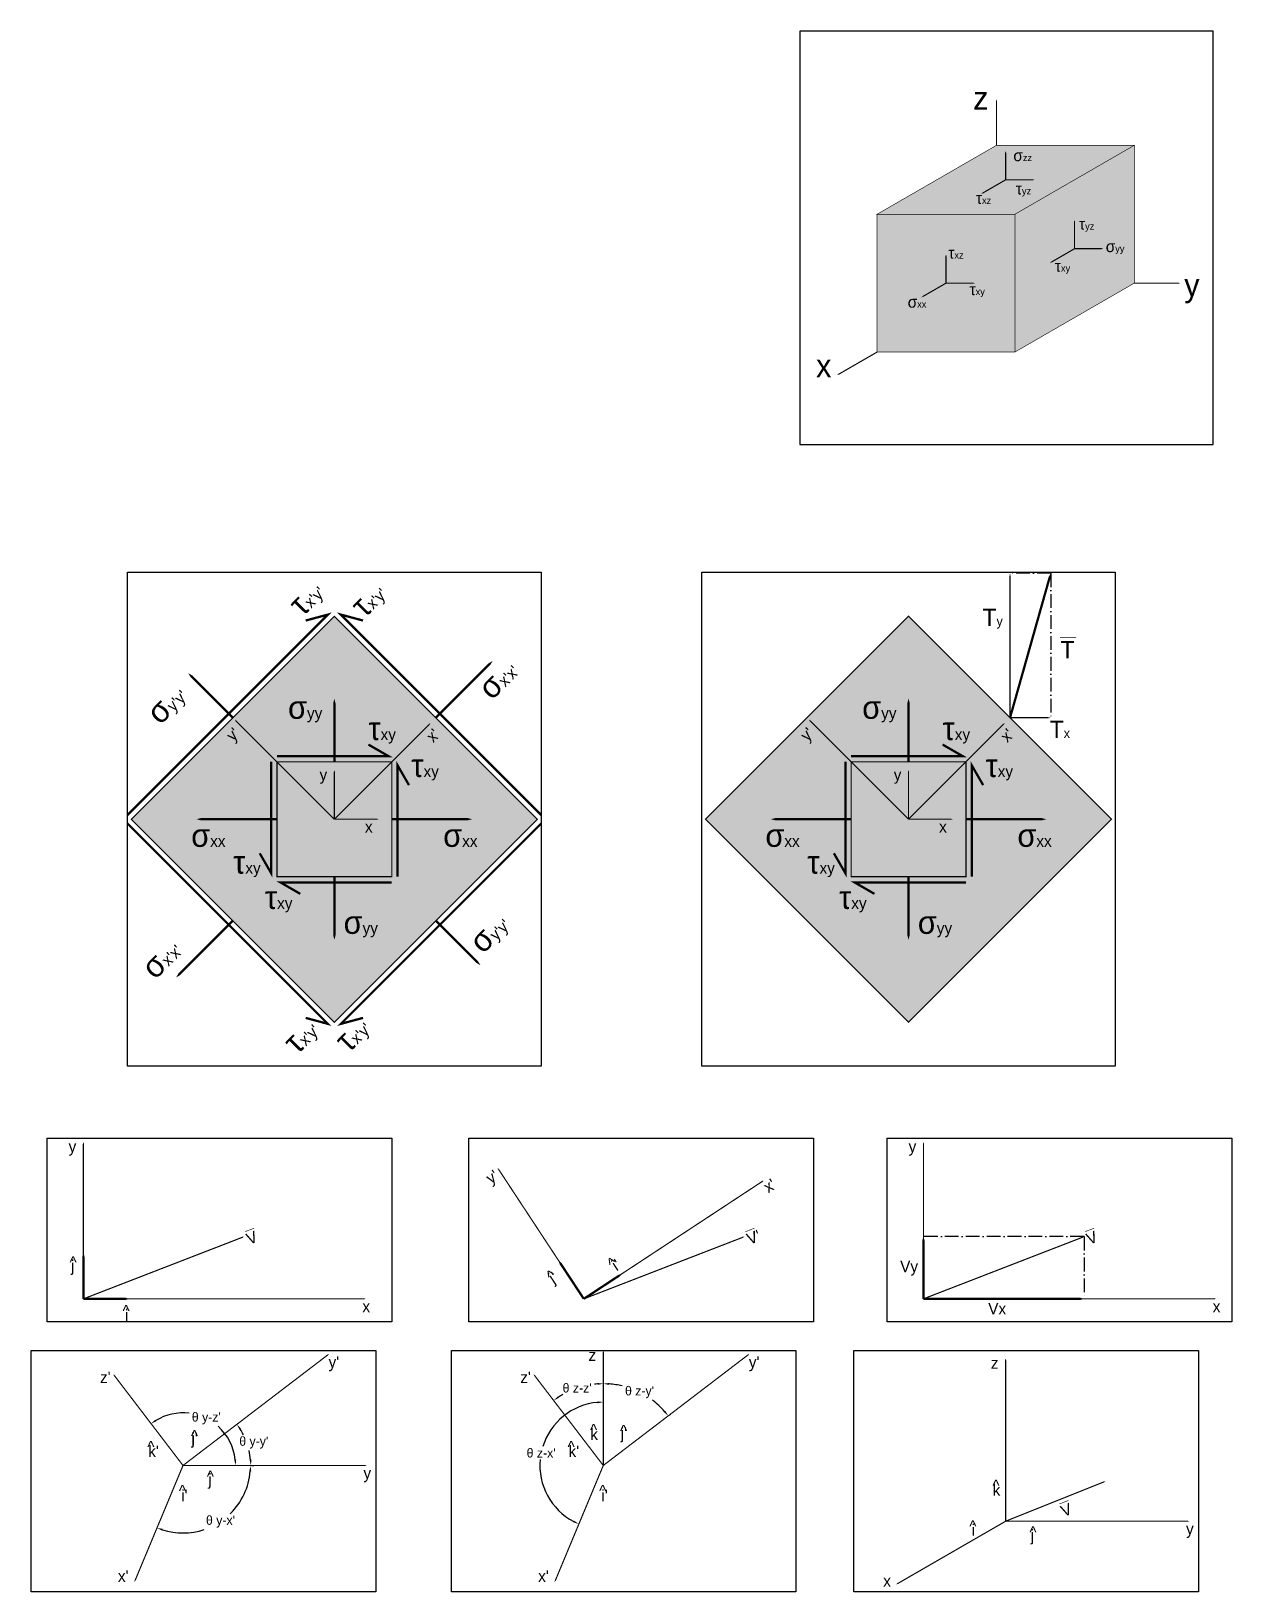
# Model space of a CAD drawing. Header units: millimetres. Extents: x 568 to 2664, y 62 to 1143.
# Drawn here: x 942 to 1465, y 63 to 743 of the extents above; entities that cross this region are included whole.
import ezdxf

# ---------------------------------------------------------------- set-up
doc = ezdxf.new("R2010")
doc.units = ezdxf.units.MM
doc.header["$LTSCALE"] = 0.5
doc.linetypes.add('ACAD_ISO10W100', pattern=[18, 12, -3, 0, -3])
doc.layers.add('t3', color=1, linetype='Continuous', plot=False)
doc.styles.add('ComciSans', font='comic.ttf')
doc.styles.get("Standard").update_dxf_attribs({"font": 'arial.ttf'})
doc.styles.add('SímbolosJuan', font='symbol.ttf')
doc.dimstyles.new('ISO-25', dxfattribs={"dimtxt": 2.5, "dimasz": 2.5, "dimexe": 1.25, "dimexo": 0.625, "dimtad": 1, "dimtih": 1, "dimtoh": 1, "dimtxsty": 'Standard', "dimcen": 2.5, "dimadec": 0, "dimazin": 0, "dimtfac": 1, "dimtmove": 0, "dimatfit": 3, "dimfxl": 1, "dimarcsym": 0})

# ---------------------------------------------------------------- blocks, each defined once
blk = doc.blocks.new('*D9')
at = {"color": 0, "lineweight": -2, "transparency": 16777216}
for start, end in [(314.40572, 355.12502), (252.24716, 288.23616)]:
    blk.add_arc((1008.38, 118.06), 29.39, start, end, dxfattribs=at)
at = {"color": 0, "transparency": 16777216}
for points in [[(1037.25, 115.58), (1038.09, 115.55), (1037.78, 118.06)], [(999.28, 89.68), (999.57, 90.46), (997.08, 90.93)]]:
    blk.add_solid(points, dxfattribs=at)
at = {"layer": 'Defpoints', "color": 0, "transparency": 16777216}
for p in [(1008.38, 118.06), (1008.38, 118.06), (1083.38, 118.06), (997.08, 90.93), (1015.95, 89.66)]:
    blk.add_point(p, dxfattribs=at)
at = {"color": 0, "transparency": 16777216, "insert": (1024.69, 93.61), "char_height": 2, "attachment_point": 5}
blk.add_mtext("{\\fSymbol|b0|i0|c2|p18;\\H2x;q \\fComic Sans MS|b0|i0|c0|p66;y-x'}", dxfattribs=at)
blk = doc.blocks.new('*D10')
at = {"color": 0, "lineweight": -2, "transparency": 16777216}
for p, q in [((1032.34, 136.36), (1032.83, 136.74)), ((1038.4, 118.06), (1039.15, 118.06))]:
    blk.add_line(p, q, dxfattribs=at)
for start, end in [(27.02714, 32.51749), (4.85469, 12.7102)]:
    blk.add_arc((1008.38, 118.06), 29.51, start, end, dxfattribs=at)
at = {"color": 0, "transparency": 16777216}
for points in [[(1032.93, 133.69), (1033.61, 134.17), (1031.84, 135.98)], [(1038.21, 120.58), (1037.38, 120.54), (1037.9, 118.06)]]:
    blk.add_solid(points, dxfattribs=at)
at = {"layer": 'Defpoints', "color": 0, "transparency": 16777216}
for p in [(1031.84, 135.98), (1035.15, 130.5), (1008.38, 118.06), (1037.78, 118.06)]:
    blk.add_point(p, dxfattribs=at)
at = {"color": 0, "transparency": 16777216, "insert": (1039.18, 128.02), "char_height": 2, "attachment_point": 5}
blk.add_mtext("{\\fSymbol|b0|i0|c2|p18;\\H2x;q \\fComic Sans MS|b0|i0|c0|p66;y-y'}", dxfattribs=at)
blk = doc.blocks.new('*D11')
at = {"color": 0, "lineweight": -2, "transparency": 16777216}
for start, end in [(83.36772, 121.10884), (6.26333, 48.17684)]:
    blk.add_arc((1008.38, 118.06), 22.88, start, end, dxfattribs=at)
at = {"color": 0, "transparency": 16777216}
for points in [[(996.8, 137.31), (996.33, 138), (994.5, 136.25)], [(1031.54, 120.58), (1030.71, 120.54), (1031.27, 118.06)]]:
    blk.add_solid(points, dxfattribs=at)
at = {"layer": 'Defpoints', "color": 0, "transparency": 16777216}
for p in [(994.5, 136.25), (1025.27, 133.51), (1008.38, 118.06), (1008.38, 118.06), (1035.92, 118.06)]:
    blk.add_point(p, dxfattribs=at)
at = {"color": 0, "transparency": 16777216, "insert": (1018.53, 138.57), "char_height": 2, "attachment_point": 5}
blk.add_mtext("{\\fSymbol|b0|i0|c2|p18;\\H2x;q \\fComic Sans MS|b0|i0|c0|p66;y-z'}", dxfattribs=at)
blk = doc.blocks.new('*D12')
at = {"color": 0, "lineweight": -2, "transparency": 16777216}
for start, end in [(94.02479, 96.21822), (119.63416, 123.34739)]:
    blk.add_arc((1191.37, 118.06), 35.6, start, end, dxfattribs=at)
at = {"color": 0, "transparency": 16777216}
for points in [[(1188.85, 153.99), (1188.88, 153.16), (1191.37, 153.66)], [(1172.04, 147.46), (1171.56, 148.14), (1169.76, 146.35)]]:
    blk.add_solid(points, dxfattribs=at)
at = {"layer": 'Defpoints', "color": 0, "transparency": 16777216}
for p in [(1183.69, 152.82), (1191.37, 153.66), (1169.76, 146.35), (1191.37, 118.06), (1191.37, 118.06)]:
    blk.add_point(p, dxfattribs=at)
at = {"color": 0, "transparency": 16777216, "insert": (1179.96, 151.78), "char_height": 2, "attachment_point": 5}
blk.add_mtext("{\\fSymbol|b0|i0|c2|p18;\\H2x;q \\fComic Sans MS|b0|i0|c0|p66;z-z'}", dxfattribs=at)
blk = doc.blocks.new('*D13')
at = {"color": 0, "lineweight": -2, "transparency": 16777216}
for p, q in [((1191.37, 153.03), (1191.37, 152.4)), ((1220.14, 140.04), (1220.64, 140.42))]:
    blk.add_line(p, q, dxfattribs=at)
for start, end in [(76.55339, 85.97425), (41.39793, 53.0523)]:
    blk.add_arc((1191.37, 118.06), 35.59, start, end, dxfattribs=at)
at = {"color": 0, "transparency": 16777216}
for points in [[(1193.85, 153.15), (1193.88, 153.98), (1191.37, 153.65)], [(1218.38, 141.86), (1217.74, 141.33), (1219.65, 139.66)]]:
    blk.add_solid(points, dxfattribs=at)
at = {"layer": 'Defpoints', "color": 0, "transparency": 16777216}
for p in [(1191.37, 153.65), (1211.82, 147.19), (1219.65, 139.66), (1191.37, 118.06)]:
    blk.add_point(p, dxfattribs=at)
at = {"color": 0, "transparency": 16777216, "insert": (1207.14, 149.96), "char_height": 2, "attachment_point": 5}
blk.add_mtext("{\\fSymbol|b0|i0|c2|p18;\\H2x;q \\fComic Sans MS|b0|i0|c0|p66;z-y'}", dxfattribs=at)
blk = doc.blocks.new('*D14')
at = {"color": 0, "lineweight": -2, "transparency": 16777216}
for start, end in [(95.19144, 162.72889), (174.52133, 242.18074)]:
    blk.add_arc((1191.37, 118.06), 27.6, start, end, dxfattribs=at)
at = {"color": 0, "transparency": 16777216}
for points in [[(1188.85, 145.97), (1188.89, 145.13), (1191.37, 145.66)], [(1178.66, 94.03), (1178.31, 93.28), (1180.75, 92.59)]]:
    blk.add_solid(points, dxfattribs=at)
at = {"layer": 'Defpoints', "color": 0, "transparency": 16777216}
for p in [(1191.37, 153.7), (1169.48, 134.88), (1191.37, 118.06), (1191.37, 118.06), (1177.65, 85.17)]:
    blk.add_point(p, dxfattribs=at)
at = {"color": 0, "transparency": 16777216, "insert": (1164.3, 123.48), "char_height": 2, "attachment_point": 5}
blk.add_mtext("{\\fSymbol|b0|i0|c2|p18;\\H2x;q \\fComic Sans MS|b0|i0|c0|p66;z-x'}", dxfattribs=at)

msp = doc.modelspace()

# ---------------------------------------------------------------- hatches: boundary and pattern name
at = {"true_color": 0x939598, "transparency": 33554577}
h = msp.add_hatch(color=252, dxfattribs=at)
h.dxf.hatch_style = 1
h.paths.add_polyline_path([(1310.579, 662.856), (1370.579, 662.856), (1370.579, 602.856), (1310.579, 602.856)])
h.paths.add_polyline_path([(1422.541, 692.856), (1370.579, 662.856), (1370.579, 602.856), (1422.541, 632.856)])
h.paths.add_polyline_path([(1310.579, 662.856), (1370.579, 662.856), (1422.541, 692.856), (1362.541, 692.856)])
at = {"true_color": 0x939598, "transparency": 33554516}
h = msp.add_hatch(color=252, dxfattribs=at)
h.dxf.hatch_style = 1
h.paths.add_polyline_path([(985.89, 399.451), (1074.278, 487.839), (1162.666, 399.451), (1074.278, 311.062)])
h = msp.add_hatch(color=252, dxfattribs=at)
h.dxf.hatch_style = 1
h.paths.add_polyline_path([(1235.89, 399.451), (1324.278, 487.839), (1412.666, 399.451), (1324.278, 311.062)])
at = {"true_color": 0x939598, "transparency": 33554664}
h = msp.add_hatch(color=252, dxfattribs=at)
h.dxf.hatch_style = 1
h.paths.add_polyline_path([(1049.278, 424.451), (1099.278, 424.451), (1099.278, 374.451), (1049.278, 374.451)])
h = msp.add_hatch(color=252, dxfattribs=at)
h.dxf.hatch_style = 1
h.paths.add_polyline_path([(1299.278, 424.451), (1349.278, 424.451), (1349.278, 374.451), (1299.278, 374.451)])

# ---------------------------------------------------------------- linework, layer by layer
at = {"linetype": 'ACAD_ISO10W100'}
for p, q in [((1386.216, 506.519), (1368.472, 506.519)), ((1386.216, 506.519), (1386.216, 443.645)), ((1400.696, 217.69), (1330.757, 217.69)), ((1400.696, 217.69), (1400.696, 190.606))]:
    msp.add_line(p, q, dxfattribs=at)
for points in [[(1362.541, 692.856, 0.5, 0.5, 0), (1362.541, 707.856, 3, 0, 0), (1362.541, 712.856, 0, 0, 0)], [(1366.56, 677.856, 0.5, 0.5, 0), (1366.56, 685.356, 3, 0, 0), (1366.56, 690.356, 0, 0, 0)], [(1366.56, 677.856, 0.5, 0.5, 0), (1360.065, 674.106, 2, 0, 0), (1355.735, 671.606, 0, 0, 0)], [(1366.56, 677.856, 0.5, 0.5, 0), (1374.06, 677.856, 3, 0, 0), (1379.06, 677.856, 0, 0, 0)], [(1396.56, 647.856, 0.5, 0.5, 0), (1396.56, 655.356, 3, 0, 0), (1396.56, 660.356, 0, 0, 0)], [(1340.579, 632.856, 0.5, 0.5, 0), (1340.579, 640.356, 3, 0, 0), (1340.579, 645.356, 0, 0, 0)], [(1396.56, 647.856, 0.5, 0.5, 0), (1390.065, 644.106, 2, 0, 0), (1385.735, 641.606, 0, 0, 0)], [(1396.56, 647.856, 0.5, 0.5, 0), (1404.06, 647.856, 3, 0, 0), (1409.06, 647.856, 0, 0, 0)], [(1340.579, 632.856, 0.5, 0.5, 0), (1334.084, 629.106, 2, 0, 0), (1329.754, 626.606, 0, 0, 0)], [(1340.579, 632.856, 0.5, 0.5, 0), (1348.079, 632.856, 3, 0, 0), (1353.079, 632.856, 0, 0, 0)], [(1422.541, 632.856, 0.5, 0.5, 0), (1437.541, 632.856, 3, 0, 0), (1442.541, 632.856, 0, 0, 0)], [(1310.579, 602.856, 0.5, 0.5, 0), (1297.589, 595.356, 3, 0, 0), (1293.259, 592.856, 0, 0, 0)], [(1368.472, 443.645, 1, 1, 0), (1383.5, 496.895, 5, 0, 0), (1386.216, 506.519, 0, 0, 0)], [(1368.472, 506.519, 0, 2, 0), (1368.472, 501.519, 0.5, 0.5, 0), (1368.472, 443.645, 0.5, 0.5, 0)], [(1390.177, 478.525, 0.25, 0.25, 0), (1395.964, 478.525, 1, 0, 0), (1397.464, 478.525, 0, 0, 0)], [(1118.472, 443.645, 1, 1, 0), (1136.15, 461.322, 5, 0, 0), (1143.221, 468.393, 0, 0, 0)], [(1030.084, 443.645, 1, 1, 0), (1017.709, 456.019, 5, 0, 0), (1010.638, 463.09, 0, 0, 0)], [(1074.278, 424.451, 1, 1, 0), (1074.278, 441.951, 5, 0, 0), (1074.278, 451.951, 0, 0, 0)], [(1324.278, 424.451, 1, 1, 0), (1324.278, 441.951, 5, 0, 0), (1324.278, 451.951, 0, 0, 0)], [(1074.278, 399.451, 0.5, 0.5, 0), (1034.422, 439.306, 3, 0, 0), (1030.887, 442.842, 0, 0, 0)], [(1074.278, 399.451, 0.5, 0.5, 0), (1112.644, 437.816, 3, 0, 0), (1116.179, 441.352, 0, 0, 0)], [(1324.278, 399.451, 0.5, 0.5, 0), (1284.422, 439.306, 3, 0, 0), (1280.887, 442.842, 0, 0, 0)], [(1324.278, 399.451, 0.5, 0.5, 0), (1362.644, 437.816, 3, 0, 0), (1366.179, 441.352, 0, 0, 0)], [(1386.216, 443.645, 0, 2, 0), (1381.216, 443.645, 0.5, 0.5, 0), (1368.472, 443.645, 0.5, 0.5, 0)], [(1074.278, 399.451, 0.5, 0.5, 0), (1074.278, 415.815, 3, 0, 0), (1074.278, 420.815, 0, 0, 0)], [(1324.278, 399.451, 0.5, 0.5, 0), (1324.278, 415.815, 3, 0, 0), (1324.278, 420.815, 0, 0, 0)], [(1049.278, 399.451, 1, 1, 0), (1024.278, 399.451, 5, 0, 0), (1014.278, 399.451, 0, 0, 0)], [(1074.278, 399.451, 0.5, 0.5, 0), (1088.535, 399.451, 3, 0, 0), (1093.535, 399.451, 0, 0, 0)], [(1099.278, 399.451, 1, 1, 0), (1124.278, 399.451, 5, 0, 0), (1134.278, 399.451, 0, 0, 0)], [(1299.278, 399.451, 1, 1, 0), (1274.278, 399.451, 5, 0, 0), (1264.278, 399.451, 0, 0, 0)], [(1324.278, 399.451, 0.5, 0.5, 0), (1338.535, 399.451, 3, 0, 0), (1343.535, 399.451, 0, 0, 0)], [(1349.278, 399.451, 1, 1, 0), (1374.278, 399.451, 5, 0, 0), (1384.278, 399.451, 0, 0, 0)], [(1074.278, 374.451, 1, 1, 0), (1074.278, 356.951, 5, 0, 0), (1074.278, 346.951, 0, 0, 0)], [(1324.278, 374.451, 1, 1, 0), (1324.278, 356.951, 5, 0, 0), (1324.278, 346.951, 0, 0, 0)], [(1030.084, 355.256, 1, 1, 0), (1012.406, 337.579, 5, 0, 0), (1005.335, 330.508, 0, 0, 0)], [(1118.472, 355.256, 1, 1, 0), (1130.847, 342.882, 5, 0, 0), (1137.918, 335.811, 0, 0, 0)], [(965.014, 190.606, 0.5, 0.5, 0), (965.014, 253.891, 3, 0, 0), (965.014, 258.891, 0, 0, 0)], [(1330.757, 190.606, 0.5, 0.5, 0), (1330.757, 253.891, 3, 0, 0), (1330.757, 258.891, 0, 0, 0)], [(965.014, 190.606, 0.5, 0.5, 0), (1082.94, 190.606, 3, 0, 0), (1087.94, 190.606, 0, 0, 0)], [(1330.757, 190.606, 0.5, 0.5, 0), (1453.179, 190.606, 3, 0, 0), (1458.179, 190.606, 0, 0, 0)], [(1191.366, 118.063, 0.5, 0.5, 0), (1191.366, 163.063, 3, 0, 0), (1191.366, 168.063, 0, 0, 0)], [(1366.56, 93.793, 0.5, 0.5, 0), (1366.56, 159.64, 3, 0, 0), (1366.56, 164.64, 0, 0, 0)], [(1008.384, 118.063, 0.5, 0.5, 0), (1083.384, 118.063, 3, 0, 0), (1088.384, 118.063, 0, 0, 0)], [(1366.56, 93.793, 0.5, 0.5, 0), (1323.259, 68.793, 3, 0, 0), (1318.929, 66.293, 0, 0, 0)], [(1366.56, 93.793, 0.5, 0.5, 0), (1441.56, 93.793, 3, 0, 0), (1446.56, 93.793, 0, 0, 0)]]:
    msp.add_lwpolyline(points, format="xyseb")
for points, const_width in [([(1310.579, 662.856), (1370.579, 662.856), (1422.541, 692.856), (1362.541, 692.856)], 0.25), ([(1422.541, 692.856), (1370.579, 662.856), (1370.579, 602.856), (1422.541, 632.856)], 0.25), ([(1310.579, 662.856), (1370.579, 662.856), (1370.579, 602.856), (1310.579, 602.856)], 0.25), ([(985.89, 399.451), (1074.278, 487.839), (1162.666, 399.451), (1074.278, 311.062)], 0.5), ([(1235.89, 399.451), (1324.278, 487.839), (1412.666, 399.451), (1324.278, 311.062)], 0.5), ([(1049.278, 424.451), (1099.278, 424.451), (1099.278, 374.451), (1049.278, 374.451)], 0.5), ([(1299.278, 424.451), (1349.278, 424.451), (1349.278, 374.451), (1299.278, 374.451)], 0.5)]:
    msp.add_lwpolyline(points, close=True, dxfattribs=dict(const_width=const_width))
at = {"const_width": 1}
for points in [[(984.122, 401.218), (1071.45, 488.546), (1061.79, 485.958)], [(1164.434, 401.218), (1077.106, 488.546), (1086.766, 485.958)], [(1049.278, 426.951), (1097.778, 426.951), (1089.118, 431.951)], [(1299.278, 426.951), (1347.778, 426.951), (1339.118, 431.951)], [(1046.778, 424.451), (1046.778, 375.951), (1041.778, 384.611)], [(1101.778, 374.451), (1101.778, 422.951), (1106.778, 414.29)], [(1296.778, 424.451), (1296.778, 375.951), (1291.778, 384.611)], [(1351.778, 374.451), (1351.778, 422.951), (1356.778, 414.29)], [(984.122, 397.683), (1071.45, 310.355), (1061.79, 312.943)], [(1164.434, 397.683), (1077.106, 310.355), (1086.766, 312.943)], [(1099.278, 371.951), (1050.778, 371.951), (1059.438, 366.951)], [(1349.278, 371.951), (1300.778, 371.951), (1309.438, 366.951)]]:
    msp.add_lwpolyline(points, dxfattribs=at)
at = {"color": 30, "true_color": 0xf8991e}
for points in [[(1182.879, 190.606, 0.5, 0.5, 0), (1148.095, 243.475, 3, 0, 0), (1145.347, 247.652, 0, 0, 0)], [(1182.879, 190.606, 0.5, 0.5, 0), (1257.096, 239.434, 3, 0, 0), (1261.273, 242.182, 0, 0, 0)]]:
    msp.add_lwpolyline(points, format="xyseb", dxfattribs=at)
at = {"color": 85, "true_color": 0x58ba48}
for points in [[(965.014, 190.606, 0.5, 0.5, 0), (1030.29, 215.884, 3, 0, 0), (1034.953, 217.69, 0, 0, 0)], [(1035.382, 219.849, 0.25, 0.25, 0), (1038.18, 220.932, 1, 0, 0), (1039.579, 221.474, 0, 0, 0)], [(1182.879, 190.606, 0.5, 0.5, 0), (1248.156, 215.884, 3, 0, 0), (1252.818, 217.69, 0, 0, 0)], [(1253.248, 219.849, 0.25, 0.25, 0), (1256.045, 220.932, 1, 0, 0), (1257.444, 221.474, 0, 0, 0)], [(1330.757, 190.606, 0.5, 0.5, 0), (1396.033, 215.884, 3, 0, 0), (1400.696, 217.69, 0, 0, 0)], [(1330.757, 217.69, 0, 3, 0), (1330.757, 212.69, 1, 1, 0), (1330.757, 190.606, 1, 1, 0)], [(1401.125, 219.849, 0.25, 0.25, 0), (1403.923, 220.932, 1, 0, 0), (1405.322, 221.474, 0, 0, 0)], [(1400.696, 190.606, 0, 3, 0), (1395.696, 190.606, 1, 1, 0), (1330.757, 190.606, 1, 1, 0)], [(1366.56, 93.793, 0.5, 0.5, 0), (1405.398, 109.336, 3, 0, 0), (1410.04, 111.194, 0, 0, 0)], [(1389.999, 101.317, 0.25, 0.25, 0), (1392.796, 102.4, 1, 0, 0), (1394.195, 102.942, 0, 0, 0)], [(1389.999, 101.317, 0.25, 0.25, 0), (1392.796, 102.4, 1, 0, 0), (1394.195, 102.942, 0, 0, 0)]]:
    msp.add_lwpolyline(points, format="xyseb", dxfattribs=at)
at = {"color": 1}
for points in [[(965.014, 190.606, 1, 1, 0), (965.014, 205.606, 3, 0, 0), (965.014, 210.606, 0, 0, 0)], [(965.014, 190.606, 1, 1, 0), (980.014, 190.606, 3, 0, 0), (985.014, 190.606, 0, 0, 0)], [(1191.366, 118.063, 0.5, 0.5, 0), (1191.366, 128.063, 2.5, 0, 0), (1191.366, 133.063, 0, 0, 0)], [(1008.384, 118.063, 0.5, 0.5, 0), (1018.384, 118.063, 2.5, 0, 0), (1023.384, 118.063, 0, 0, 0)], [(1366.56, 93.793, 0.5, 0.5, 0), (1366.56, 103.793, 2.5, 0, 0), (1366.56, 108.793, 0, 0, 0)], [(1366.56, 93.793, 0.5, 0.5, 0), (1357.9, 88.793, 2.5, 0, 0), (1353.57, 86.293, 0, 0, 0)], [(1366.56, 93.793, 0.5, 0.5, 0), (1376.56, 93.793, 2.5, 0, 0), (1381.56, 93.793, 0, 0, 0)]]:
    msp.add_lwpolyline(points, format="xyseb", dxfattribs=at)
at = {"color": 5}
for points in [[(1182.879, 190.606, 1, 1, 0), (1174.635, 203.137, 3, 0, 0), (1171.887, 207.314, 0, 0, 0)], [(1182.879, 190.606, 1, 1, 0), (1195.41, 198.85, 3, 0, 0), (1199.587, 201.598, 0, 0, 0)], [(1008.384, 118.063, 0.5, 0.5, 0), (1002.314, 126.01, 2.5, 0, 0), (999.279, 129.984, 0, 0, 0)], [(1191.366, 118.063, 0.5, 0.5, 0), (1185.296, 126.01, 2.5, 0, 0), (1182.261, 129.984, 0, 0, 0)], [(1008.384, 118.063, 0.5, 0.5, 0), (1016.331, 124.133, 2.5, 0, 0), (1020.305, 127.168, 0, 0, 0)], [(1191.366, 118.063, 0.5, 0.5, 0), (1199.313, 124.133, 2.5, 0, 0), (1203.286, 127.168, 0, 0, 0)], [(1008.384, 118.063, 0.5, 0.5, 0), (1004.537, 108.833, 2.5, 0, 0), (1002.613, 104.218, 0, 0, 0)], [(1191.366, 118.063, 0.5, 0.5, 0), (1187.518, 108.833, 2.5, 0, 0), (1185.595, 104.218, 0, 0, 0)]]:
    msp.add_lwpolyline(points, format="xyseb", dxfattribs=at)
at = {"color": 30}
for points in [[(1008.384, 118.063, 0.5, 0.5, 0), (1067.987, 163.588, 3, 0, 0), (1071.961, 166.623, 0, 0, 0)], [(1191.366, 118.063, 0.5, 0.5, 0), (1250.969, 163.588, 3, 0, 0), (1254.942, 166.623, 0, 0, 0)], [(1008.384, 118.063, 0.5, 0.5, 0), (981.07, 153.825, 3, 0, 0), (978.035, 157.799, 0, 0, 0)], [(1191.366, 118.063, 0.5, 0.5, 0), (1164.051, 153.825, 3, 0, 0), (1161.016, 157.799, 0, 0, 0)], [(1008.384, 118.063, 0.5, 0.5, 0), (989.147, 71.912, 3, 0, 0), (987.223, 67.297, 0, 0, 0)], [(1191.366, 118.063, 0.5, 0.5, 0), (1172.128, 71.912, 3, 0, 0), (1170.205, 67.297, 0, 0, 0)]]:
    msp.add_lwpolyline(points, format="xyseb", dxfattribs=at)
at = {"layer": 't3'}
for points in [[(1276.967, 562.56), (1456.967, 562.56), (1456.967, 742.56), (1276.967, 742.56)], [(984.278, 506.951), (1164.278, 506.951), (1164.278, 291.951), (984.278, 291.951)], [(1234.278, 506.951), (1414.278, 506.951), (1414.278, 291.951), (1234.278, 291.951)], [(949.278, 260.606), (1099.278, 260.606), (1099.278, 180.606), (949.278, 180.606)], [(1132.879, 260.606), (1282.879, 260.606), (1282.879, 180.606), (1132.879, 180.606)], [(1315.021, 260.606), (1465.021, 260.606), (1465.021, 180.606), (1315.021, 180.606)], [(942.289, 168.063), (1092.289, 168.063), (1092.289, 63.063), (942.289, 63.063)], [(1125.27, 168.063), (1275.27, 168.063), (1275.27, 63.063), (1125.27, 63.063)], [(1300.464, 168.063), (1450.464, 168.063), (1450.464, 63.063), (1300.464, 63.063)]]:
    msp.add_lwpolyline(points, close=True, dxfattribs=at)

# ---------------------------------------------------------------- texts
at = {"style": 'ComciSans'}
for s, height, p in [('z', 10, (1352.398, 708.409)), ('y', 10, (1444.31, 627.053)), ('x', 10, (1284.018, 591.868)), ('y', 5, (1067.825, 416.368)), ('y', 5, (1317.825, 416.368)), ('x', 5, (1087.595, 393.647)), ('x', 5, (1337.595, 393.647)), ('y', 5, (958.561, 254.445)), ('y', 5, (1324.304, 254.445)), ('x', 5, (1086.485, 184.802)), ('x', 5, (1456.724, 184.802)), ('z', 5, (1184.913, 163.617)), ('z', 5, (1360.107, 160.193)), ('y', 5, (1086.929, 112.26)), ('y', 5, (1445.105, 87.989)), ('x', 5, (1313.253, 65.305))]:
    msp.add_text(s, height=height, dxfattribs=at).set_placement(p)
for s, p in [("y'", (1030.231, 433.037)), ("x'", (1117.305, 432.559)), ("y'", (1280.231, 433.037)), ("x'", (1367.305, 432.559))]:
    msp.add_text(s, height=5, rotation=45, dxfattribs=at).set_placement(p)
at = {"color": 30, "true_color": 0xf8991e, "style": 'ComciSans'}
for s, p in [("y'", (1142.4, 240.39)), ("x'", (1263.247, 236.534))]:
    msp.add_text(s, height=5, rotation=33.341825, dxfattribs=at).set_placement(p)
at = {"color": 85, "true_color": 0x58ba48, "style": 'ComciSans'}
for s, p in [('V', (1037.162, 214.08)), ("V'", (1255.027, 214.08)), ('V', (1402.905, 214.08)), ('V', (1391.778, 95.549))]:
    msp.add_text(s, height=5, rotation=21.169098, dxfattribs=at).set_placement(p)
at = {"color": 1, "style": 'ComciSans'}
for s, p in [('^ ', (958.964, 204.066)), ('j', (959.57, 202.509)), ('^ ', (982.036, 182.902)), ('i', (983.085, 181.018)), ('^ ', (1185.588, 131.109)), ('k', (1185.724, 129.131)), ('^ ', (1018.713, 110.803)), ('j', (1019.327, 109.455)), ('^ ', (1360.783, 106.838)), ('k', (1360.919, 104.861)), ('^ ', (1350.727, 89.118)), ('i', (1351.791, 87.49)), ('^ ', (1376.889, 86.532)), ('j', (1377.503, 85.185))]:
    msp.add_text(s, height=5, dxfattribs=at).set_placement(p)
at = {"color": 5, "style": 'ComciSans'}
for s, p in [('^ ', (1195.368, 203.267)), ("i'", (1197.129, 202.548)), ('^ ', (1168.75, 197.777)), ("j'", (1169.677, 197.007))]:
    msp.add_text(s, height=5, rotation=33.341825, dxfattribs=at).set_placement(p)
at = {"color": 85, "true_color": 0x58ba48, "style": 'ComciSans'}
for s, p in [('Vy', (1320.619, 202.216)), ('Vx', (1358.969, 183.833))]:
    msp.add_text(s, height=5, dxfattribs=at).set_placement(p)
at = {"color": 30, "style": 'ComciSans'}
for s, p in [("y'", (1071.762, 160.604)), ("y'", (1254.743, 160.604)), ("z'", (972.239, 153.966)), ("z'", (1155.22, 153.966)), ("x'", (980.044, 67.36)), ("x'", (1163.025, 67.36))]:
    msp.add_text(s, height=5, dxfattribs=at).set_placement(p)
at = {"color": 5, "style": 'ComciSans'}
for s, p in [('^ ', (1011.796, 128.45)), ("j'", (1012.06, 127.313)), ('^ ', (1198.647, 130.755)), ("j'", (1198.911, 129.617)), ('^ ', (992.824, 123.72)), ("k'", (993.24, 121.743)), ('^ ', (1175.806, 123.72)), ("k'", (1176.222, 121.743)), ('^ ', (1006.583, 104.579)), ('^ ', (1189.565, 104.579)), ("i'", (1007.578, 102.462)), ("i'", (1190.559, 102.462))]:
    msp.add_text(s, height=5, dxfattribs=at).set_placement(p)
at = {"char_height": 5, "style": 'SímbolosJuan'}
for s, width, insert, attachment_point in [('s{\\fComic Sans MS|b0|i0|c0|p66;\\H0.6x;zz}', 26.52909, (1369.912, 690.978), 1), ('t{\\fComic Sans MS|b0|i0|c0|p66;\\H0.6x;yz}', 26.52909, (1371.007, 676.49), 1), ('t{\\fComic Sans MS|b0|i0|c0|p66;\\H0.6x;xz}', 26.52909, (1353.632, 672.389), 1), ('t{\\fComic Sans MS|b0|i0|c0|p66;\\H0.6x;yz}', 26.52909, (1398.513, 661.153), 1), ('t{\\fComic Sans MS|b0|i0|c0|p66;\\H0.6x;xz}', 26.52909, (1341.614, 648.557), 1), ('s{\\fComic Sans MS|b0|i0|c0|p66;\\H0.6x;yy}', 26.52909, (1410.145, 651.394), 1), ('t{\\fComic Sans MS|b0|i0|c0|p66;\\H0.6x;xy}', 26.52909, (1387.996, 642.85), 1), ('s{\\fComic Sans MS|b0|i0|c0|p66;\\H0.6x;xx}', 26.52909, (1323.912, 627.198), 1), ('t{\\fComic Sans MS|b0|i0|c0|p66;\\H0.6x;xy}', 26.52909, (1350.85, 632.666), 1), ('{\\fComic Sans MS|b0|i0|c0|p66;\\H1.5x;T\\H0.53333x;y}', 12.66755, (1356.483, 491.147), 1), ('{\\fComic Sans MS|b0|i0|c0|p66;\\H1.5x;T}', 12.66755, (1390.403, 476.987), 1), ('{\\H2x;s\\fComic Sans MS|b0|i0|c0|p66;\\H0.5x;yy}', 26.52909, (1054.105, 453.154), 1), ('{\\H2x;s\\fComic Sans MS|b0|i0|c0|p66;\\H0.5x;yy}', 26.52909, (1304.105, 453.154), 1), ('{\\fComic Sans MS|b0|i0|c0|p66;\\H1.5x;T\\H0.53333x;x}', 12.66755, (1385.741, 442.371), 1), ('{\\H2x;t\\fComic Sans MS|b0|i0|c0|p66;\\H0.5x;xy}', 26.52909, (1089.118, 443.909), 1), ('{\\H2x;t\\fComic Sans MS|b0|i0|c0|p66;\\H0.5x;xy}', 26.52909, (1339.118, 443.909), 1), ('{\\H2x;t\\fComic Sans MS|b0|i0|c0|p66;\\H0.5x;xy}', 26.52909, (1107.815, 427.832), 1), ('{\\H2x;t\\fComic Sans MS|b0|i0|c0|p66;\\H0.5x;xy}', 26.52909, (1357.815, 427.832), 1), ('{\\H2x;s\\fComic Sans MS|b0|i0|c0|p66;\\H0.5x;xx}', 26.52909, (1026.888, 397.414), 3), ('{\\H2x;s\\fComic Sans MS|b0|i0|c0|p66;\\H0.5x;xx}', 26.52909, (1121.668, 397.414), 1), ('{\\H2x;s\\fComic Sans MS|b0|i0|c0|p66;\\H0.5x;xx}', 26.52909, (1276.888, 397.414), 3), ('{\\H2x;s\\fComic Sans MS|b0|i0|c0|p66;\\H0.5x;xx}', 26.52909, (1371.668, 397.414), 1), ('{\\H2x;t\\fComic Sans MS|b0|i0|c0|p66;\\H0.5x;xy}', 26.52909, (1042.202, 385.741), 3), ('{\\H2x;t\\fComic Sans MS|b0|i0|c0|p66;\\H0.5x;xy}', 26.52909, (1292.202, 385.741), 3), ('{\\H2x;t\\fComic Sans MS|b0|i0|c0|p66;\\H0.5x;xy}', 26.52909, (1044.065, 358.885), 7), ('{\\H2x;t\\fComic Sans MS|b0|i0|c0|p66;\\H0.5x;xy}', 26.52909, (1294.065, 358.885), 7), ('{\\H2x;s\\fComic Sans MS|b0|i0|c0|p66;\\H0.5x;yy}', 26.52909, (1078.31, 348.023), 7), ('{\\H2x;s\\fComic Sans MS|b0|i0|c0|p66;\\H0.5x;yy}', 26.52909, (1328.31, 348.023), 7)]:
    msp.add_mtext_dynamic_manual_height_columns(s, width=width, gutter_width=25, heights=[0], dxfattribs=dict(at, insert=insert, attachment_point=attachment_point))
at = {"char_height": 5, "rotation": 45, "style": 'SímbolosJuan'}
for s, insert, attachment_point in [("{\\H2x;t\\fComic Sans MS|b0|i0|c0|p66;\\H0.5x;x'y'}", (1053.334, 494.414), 1), ("{\\H2x;t\\fComic Sans MS|b0|i0|c0|p66;\\H0.5x;x'y'}", (1080.367, 493.825), 1), ("{\\H2x;s\\fComic Sans MS|b0|i0|c0|p66;\\H0.5x;x'x'}", (1135.744, 458.037), 1), ("{\\H2x;s\\fComic Sans MS|b0|i0|c0|p66;\\H0.5x;y'y'}", (991.369, 447.235), 1), ("{\\H2x;s\\fComic Sans MS|b0|i0|c0|p66;\\H0.5x;y'y'}", (1140.01, 339.42), 7), ("{\\H2x;s\\fComic Sans MS|b0|i0|c0|p66;\\H0.5x;x'x'}", (1001.518, 348.727), 3), ("{\\H2x;t\\fComic Sans MS|b0|i0|c0|p66;\\H0.5x;x'y'}", (1061.291, 314.042), 3), ("{\\H2x;t\\fComic Sans MS|b0|i0|c0|p66;\\H0.5x;x'y'}", (1081.598, 296.369), 7)]:
    msp.add_mtext_dynamic_manual_height_columns(s, width=26.52909, gutter_width=25, heights=[0], dxfattribs=dict(at, insert=insert, attachment_point=attachment_point))

# ---------------------------------------------------------------- dimensions: what is measured, and where the dimension line sits
at = {"color": 6}
for base, line1, line2, text, picture, middle in [((1169.481, 134.882), ((1191.366, 118.063), (1191.366, 153.703)), ((1191.366, 118.063), (1177.653, 85.167)), "{\\fSymbol|b0|i0|c2|p18;\\H2x;q \\fComic Sans MS|b0|i0|c0|p66;z-x'}", '*D14', (1164.301, 123.478)), ((1183.687, 152.822), ((1191.366, 118.063), (1191.366, 153.66)), ((1191.366, 118.063), (1169.759, 146.352)), "{\\fSymbol|b0|i0|c2|p18;\\H2x;q \\fComic Sans MS|b0|i0|c0|p66;z-z'}", '*D12', (1179.961, 151.784)), ((1025.265, 133.509), ((1008.384, 118.063), (994.496, 136.247)), ((1008.384, 118.063), (1035.916, 118.063)), "{\\fSymbol|b0|i0|c2|p18;\\H2x;q \\fComic Sans MS|b0|i0|c0|p66;y-z'}", '*D11', (1018.527, 138.573)), ((1015.949, 89.662), ((1008.384, 118.063), (1083.384, 118.063)), ((1008.384, 118.063), (997.076, 90.934)), "{\\fSymbol|b0|i0|c2|p18;\\H2x;q \\fComic Sans MS|b0|i0|c0|p66;y-x'}", '*D9', (1024.686, 93.607))]:
    dim = msp.add_angular_dim_2l(base=base, line1=line1, line2=line2, text=text, dimstyle='ISO-25', override={"dimtxt": 2, "dimtad": 0, "dimtmove": 1}, dxfattribs=at)
    dim.commit()
    dim.dimension.update_dxf_attribs({"geometry": picture, "text_midpoint": middle})
dim = msp.add_angular_dim_3p(base=(1211.821, 147.185), center=(1191.366, 118.063), p1=(1219.648, 139.665), p2=(1191.366, 153.651), text="{\\fSymbol|b0|i0|c2|p18;\\H2x;q \\fComic Sans MS|b0|i0|c0|p66;z-y'}", dimstyle='ISO-25', override={"dimtxt": 2, "dimtad": 0, "dimtmove": 1}, dxfattribs=at)
dim.commit()
dim.dimension.update_dxf_attribs({"geometry": '*D13', "text_midpoint": (1207.141, 149.964)})
dim = msp.add_angular_dim_3p(base=(1035.152, 130.497), center=(1008.384, 118.063), p1=(1031.839, 135.978), p2=(1037.776, 118.063), text="{\\fSymbol|b0|i0|c2|p18;\\H2x;q \\fComic Sans MS|b0|i0|c0|p66;y-y'}", dimstyle='ISO-25', override={"dimtxt": 2, "dimtad": 0, "dimtmove": 1}, dxfattribs=at)
dim.commit()
dim.dimension.update_dxf_attribs({"geometry": '*D10', "text_midpoint": (1039.177, 128.016), "dimtype": 165})

doc.saveas('drawing.dxf')
